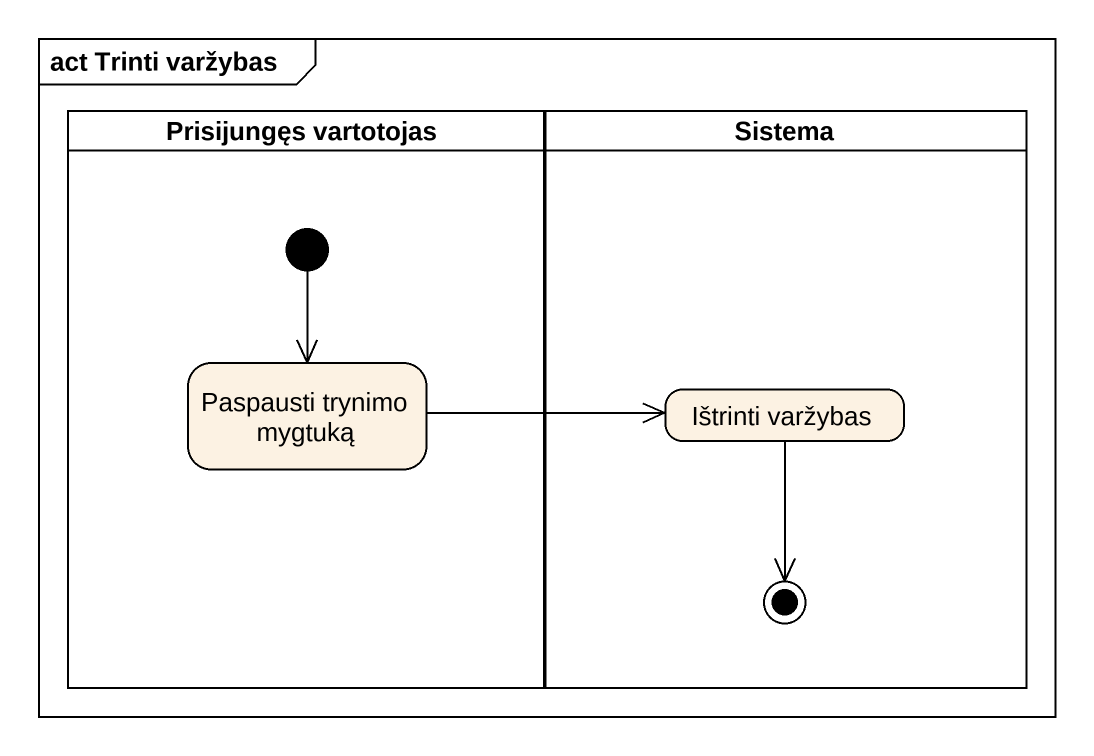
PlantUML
@startuml
mainframe act Trinti varžybas
hide empty description
state "Prisijungęs vartotojas" as Prisijungęs_vartotojas <<partition>> {
  state "Paspausti trynimo mygtuką" as Paspausti_trynimo_mygtuką
  [*] --> Paspausti_trynimo_mygtuką
}
state Sistema <<partition>> {
  state "Ištrinti varžybas" as Ištrinti_varžybas
  Ištrinti_varžybas --> [*]
}
Paspausti_trynimo_mygtuką -right-> Ištrinti_varžybas
@enduml
